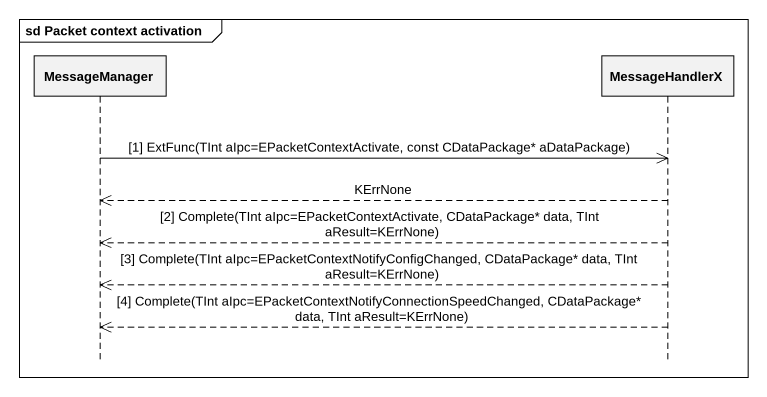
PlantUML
@startuml
mainframe sd Packet context activation
hide footbox
participant MessageManager
participant MessageHandlerX

MessageManager ->> MessageHandlerX : [1] ExtFunc(TInt aIpc=EPacketContextActivate, const CDataPackage* aDataPackage)
MessageHandlerX -->> MessageManager : KErrNone
MessageHandlerX -->> MessageManager : [2] Complete(TInt aIpc=EPacketContextActivate, CDataPackage* data, TInt aResult=KErrNone)
MessageHandlerX -->> MessageManager : [3] Complete(TInt aIpc=EPacketContextNotifyConfigChanged, CDataPackage* data, TInt aResult=KErrNone)
MessageHandlerX -->> MessageManager : [4] Complete(TInt aIpc=EPacketContextNotifyConnectionSpeedChanged, CDataPackage* data, TInt aResult=KErrNone)
@enduml
